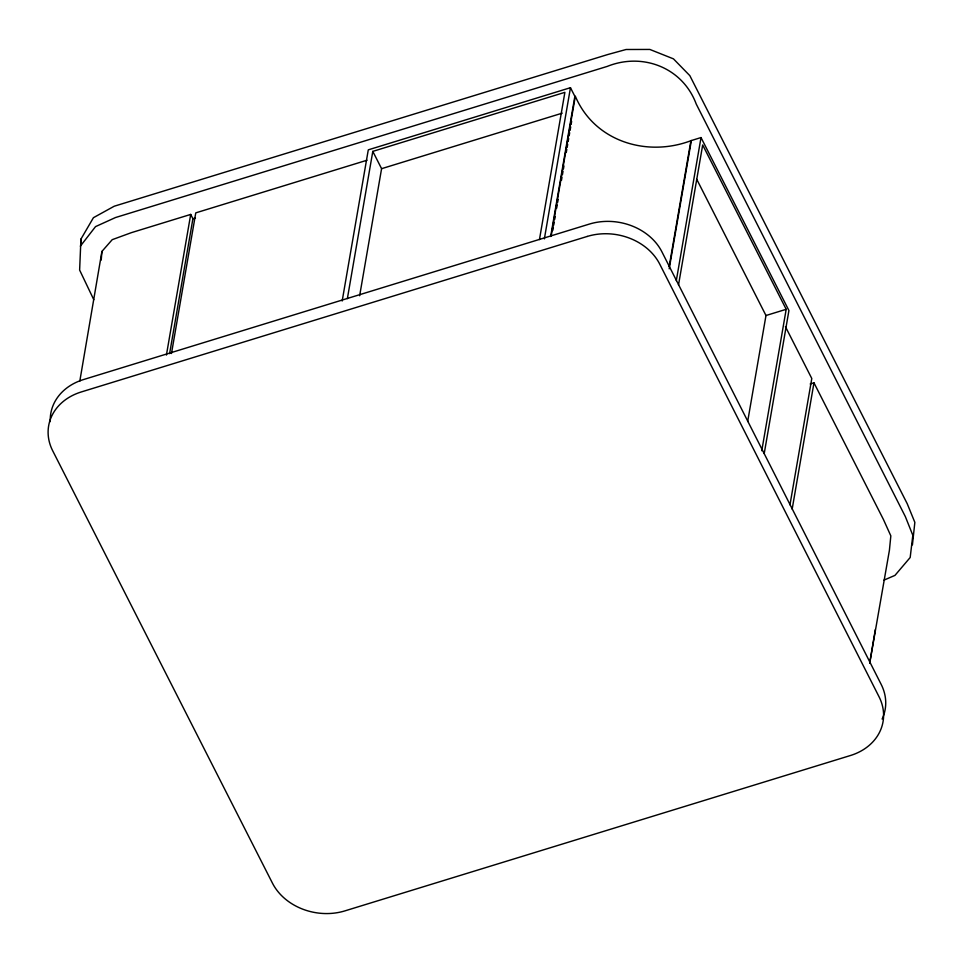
<?xml version="1.0" encoding="UTF-8"?>
<svg xmlns="http://www.w3.org/2000/svg" width="963" height="963" viewBox="0 0 963 963"><rect width="100%" height="100%" fill="white"/><g stroke="black" fill="none" stroke-linecap="round" stroke-linejoin="round"><path stroke-width="1.44" d="M912.418 544.889L914.85 522.367L907.23 503.733L689.833 75.644L673.45 58.851L649.832 49.438L626.082 49.498L607.725 54.542L114.248 206.214L93.423 217.698L80.928 239.125L79.628 270.061L93.784 299.698M101.211 260.082L101.922 251.427L112.226 239.667L131.341 232.673L190.71 214.424L192.901 218.745L169.608 353.638M869.685 663.242L875.319 629.585M101.922 251.427L79.797 381.167M166.418 355.058L190.71 214.424M171.474 353.505L195.766 212.871L367.011 160.231M342.178 300.998L368.287 149.843L570.469 87.693L574.875 96.348L574.044 101.127M347.366 298.626L372.801 151.384L564.884 92.34L539.449 239.594M359.644 295.749L381.589 168.681L372.801 151.384M544.36 238.884L570.469 87.693M550.667 236.489L573.84 102.319M551.125 236.284L575.32 96.204C594.484 141.597 647.172 157.511 691.362 140.538L669.201 268.821M552.834 230.326L553.34 227.388M553.725 225.149L554.219 222.26M554.724 219.371L555.218 216.494M556.638 208.249L557.216 204.95M557.661 202.362L558.167 199.425M561.477 180.286L561.983 177.348M562.452 174.64L562.994 171.45M563.451 168.874L563.945 165.985M566.304 152.323L566.81 149.373M567.183 147.219L567.689 144.33M568.182 141.453L568.676 138.564M569.181 135.663L569.675 132.774M570.12 130.246L570.686 126.96M571.131 124.359L571.637 121.41M669.177 266.486L690.904 140.682L701.016 137.565L788.926 310.543L764.225 453.537M676.315 280.582L701.016 137.565M678.506 284.988L702.677 144.98L786.193 309.304L761.769 450.732M747.673 421.493L765.982 315.515L696.718 179.25M789.973 504.793L811.785 378.507L785.411 326.613M792.164 509.114L813.976 382.829L810.184 383.996M869.745 662.929L889.415 550.27L890.835 535.873L883.432 519.49L813.976 382.829M80.338 246.179L95.53 226.618L115.5 217.542L607.256 66.399C642.67 52.171 682.695 67.603 696.237 104.052L905.328 516.565L912.828 535.284L910.179 557.505L894.976 575.38L883.974 580.123M192.901 218.745L195.429 217.975M381.589 168.681L562.211 113.165M765.982 315.515L786.193 309.304M80.928 239.125L81.41 243.434M882.108 719.06A55.373 45.634 9.8 0 0 881.157 684.368L661.894 251.788A55.373 45.634 9.8 0 0 589.368 224.078L83.384 379.603A55.373 45.634 9.8 0 0 50.281 421.601M587.225 236.441L81.253 391.965A55.373 45.634 9.8 0 0 52.676 450.744L272.457 883.167A55.373 45.634 9.8 0 0 344.971 910.866L850.449 755.51A55.373 45.634 9.8 0 0 879.026 696.731L659.751 264.151A55.373 45.634 9.8 0 0 587.225 236.441"/></g></svg>
